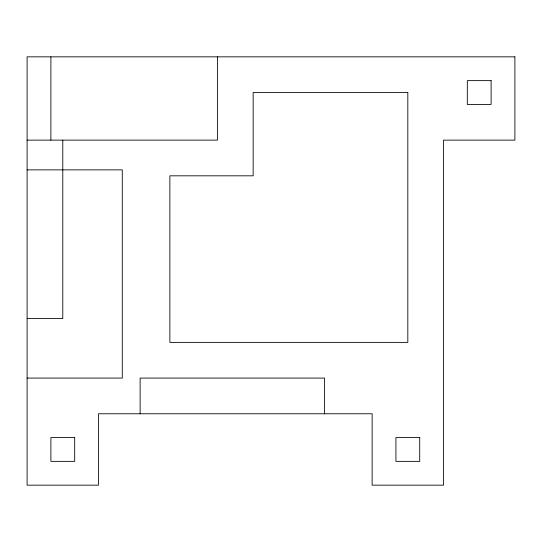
<?xml version="1.0" encoding="UTF-8"?>
<svg xmlns="http://www.w3.org/2000/svg" width="542" height="542" viewBox="0 0 542 542"><rect width="100%" height="100%" fill="white"/><g stroke="black" fill="none" stroke-linecap="round" stroke-linejoin="round"><path stroke-width="0.81" d="M27.1 140.127L217.464 140.127L217.464 56.842M27.1 169.87L122.282 169.87L122.282 378.079L27.1 378.079M27.1 318.588L62.791 318.588L62.791 140.127M324.536 413.77L324.536 378.079L140.127 378.079L140.127 413.77M50.894 56.842L50.894 140.127M514.9 56.842L27.1 56.842L27.1 485.158L98.488 485.158L98.488 413.77L372.13 413.77L372.13 485.158L443.512 485.158L443.512 140.127L514.9 140.127L514.9 56.842M491.106 80.636L467.312 80.636L467.312 104.437L491.106 104.437L491.106 80.636M407.821 92.54L253.155 92.54L253.155 175.818L169.87 175.818L169.87 342.388L407.821 342.388L407.821 92.54M74.688 437.563L50.894 437.563L50.894 461.364L74.688 461.364L74.688 437.563M419.718 437.563L395.924 437.563L395.924 461.364L419.718 461.364L419.718 437.563"/></g></svg>
